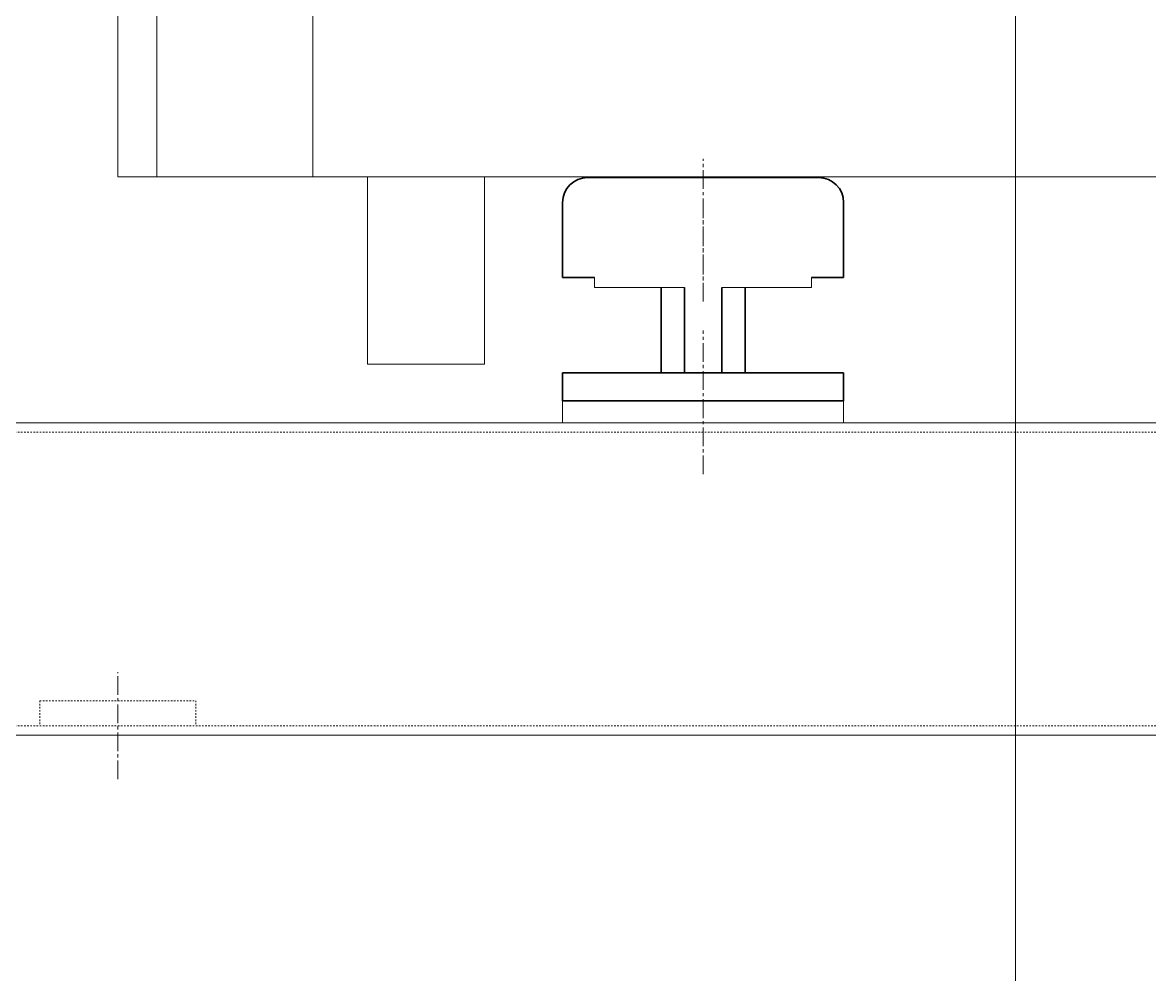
# Model space of a CAD drawing. Header units: millimetres. Extents: x -50460 to 50460, y -35640 to 35640.
# Drawn here: x -34856 to -34134, y 25279 to 25888 of the extents above; entities that cross this region are included whole.
import ezdxf

# ---------------------------------------------------------------- set-up
doc = ezdxf.new("R2010")
doc.units = ezdxf.units.MM
doc.linetypes.add('点画线', pattern=[18, 12, -2, 2, -2])
doc.linetypes.add('虚线', pattern=[2, 1, -1])
for name, color, linetype, lineweight in [('ACAD0', 7, 'Continuous', 18), ('EB0', 7, 'Continuous', 15), ('中心线层', 1, '点画线', 18), ('尺寸线层', 4, 'Continuous', 18), ('粗实线层', 7, 'Continuous', 15), ('细实线层', 3, 'Continuous', 18), ('虚线层', 100, '虚线', 18)]:
    doc.layers.add(name, color=color, linetype=linetype, lineweight=lineweight)

# ---------------------------------------------------------------- blocks, each defined once
blk = doc.blocks.new('*X992')
at = {"layer": '中心线层', "linetype": '点画线', "lineweight": 18}
blk.add_line((70, -28.33), (70, 40.3), dxfattribs=at)
at = {"layer": '虚线层'}
for p, q in [((20, 22), (120, 22)), ((20, 22), (20, 6)), ((120, 22), (120, 6))]:
    blk.add_line(p, q, dxfattribs=at)
blk = doc.blocks.new('*X947')
at = {"layer": 'ACAD0', "color": 7, "linetype": 'Continuous', "lineweight": 35}
for p, q in [((-274, 157), (-126, 157)), ((-290, 93), (-290, 141)), ((-110, 93), (-110, 141)), ((-290, 93), (-269.5, 93)), ((-130.5, 93), (-110, 93)), ((-227, 86.5), (-227, 32)), ((-212, 86.5), (-212, 32)), ((-188, 86.5), (-188, 32)), ((-173, 86.5), (-173, 32)), ((-110, 32), (-290, 32)), ((-290, 14), (-290, 32)), ((-110, 14), (-110, 32)), ((-110, 14), (-290, 14)), ((-110, 14), (-290, 14))]:
    blk.add_line(p, q, dxfattribs=at)
for centre, start, end in [((-274, 141), 90, 180), ((-126, 141), 0, 90)]:
    blk.add_arc(centre, 16, start, end, dxfattribs=at)
at = {"layer": 'EB0'}
for p, q in [((-450, 157.5), (-450, 1537.5)), ((-575, 157.5), (-575, 1257.5)), ((-269.5, 93), (-269.5, 86.5)), ((-130.5, 93), (-130.5, 86.5)), ((-269.5, 86.5), (-212, 86.5)), ((-152, 86.5), (-188, 86.5)), ((-130.5, 86.5), (-173, 86.5)), ((-415, 37.5), (-340, 37.5))]:
    blk.add_line(p, q, dxfattribs=at)
at = {"layer": '中心线层', "linetype": '点画线', "lineweight": 18}
for p, q in [((0, 34.5), (0, 1260.5)), ((0, 334.78), (0, -320.93)), ((-200, 77.68), (-200, 168.89)), ((-200, 143), (-200, 83.5)), ((-200, -33), (-200, 59))]:
    blk.add_line(p, q, dxfattribs=at)
at = {"layer": '粗实线层'}
for p, q in [((-290, 0), (-290, 14)), ((-110, 14), (-290, 14)), ((-110, 14), (-290, 14)), ((-110, 0), (-110, 14)), ((-675, 0), (675, 0)), ((-110, 0), (-290, 0)), ((-675, -200), (675, -200))]:
    blk.add_line(p, q, dxfattribs=at)
at = {"layer": '细实线层'}
for p, q in [((-550, 157.5), (-550, 1257.5)), ((575, 157.5), (-575, 157.5)), ((-415, 37.5), (-415, 157.5)), ((-340, 37.5), (-340, 157.5)), ((-275, 157), (-275, 157.5)), ((-275, 157.5), (-125, 157.5)), ((-275, 157), (-125, 157)), ((-125, 157), (-125, 157.5))]:
    blk.add_line(p, q, dxfattribs=at)
at = {"layer": '虚线层'}
for p, q in [((-675, -6), (675, -6)), ((-675, -194), (675, -194))]:
    blk.add_line(p, q, dxfattribs=at)
at = {"layer": '尺寸线层'}
blk.add_blockref('*X992', (-645, -200), dxfattribs=at)
blk = doc.blocks.new('*X805')
at = {"layer": '中心线层'}
for p in [(-1515, 7018.29), (-1515, 6720.5)]:
    blk.add_line(p, (-1515, 144.39), dxfattribs=at)
at = {"layer": '细实线层'}
blk.add_blockref('*X947', (-1515, 4855), dxfattribs=at)

msp = doc.modelspace()

# ---------------------------------------------------------------- block references
at = {"layer": '尺寸线层'}
msp.add_blockref('*X805', (-32704.742, 20776.945), dxfattribs=at)

doc.saveas('drawing.dxf')
